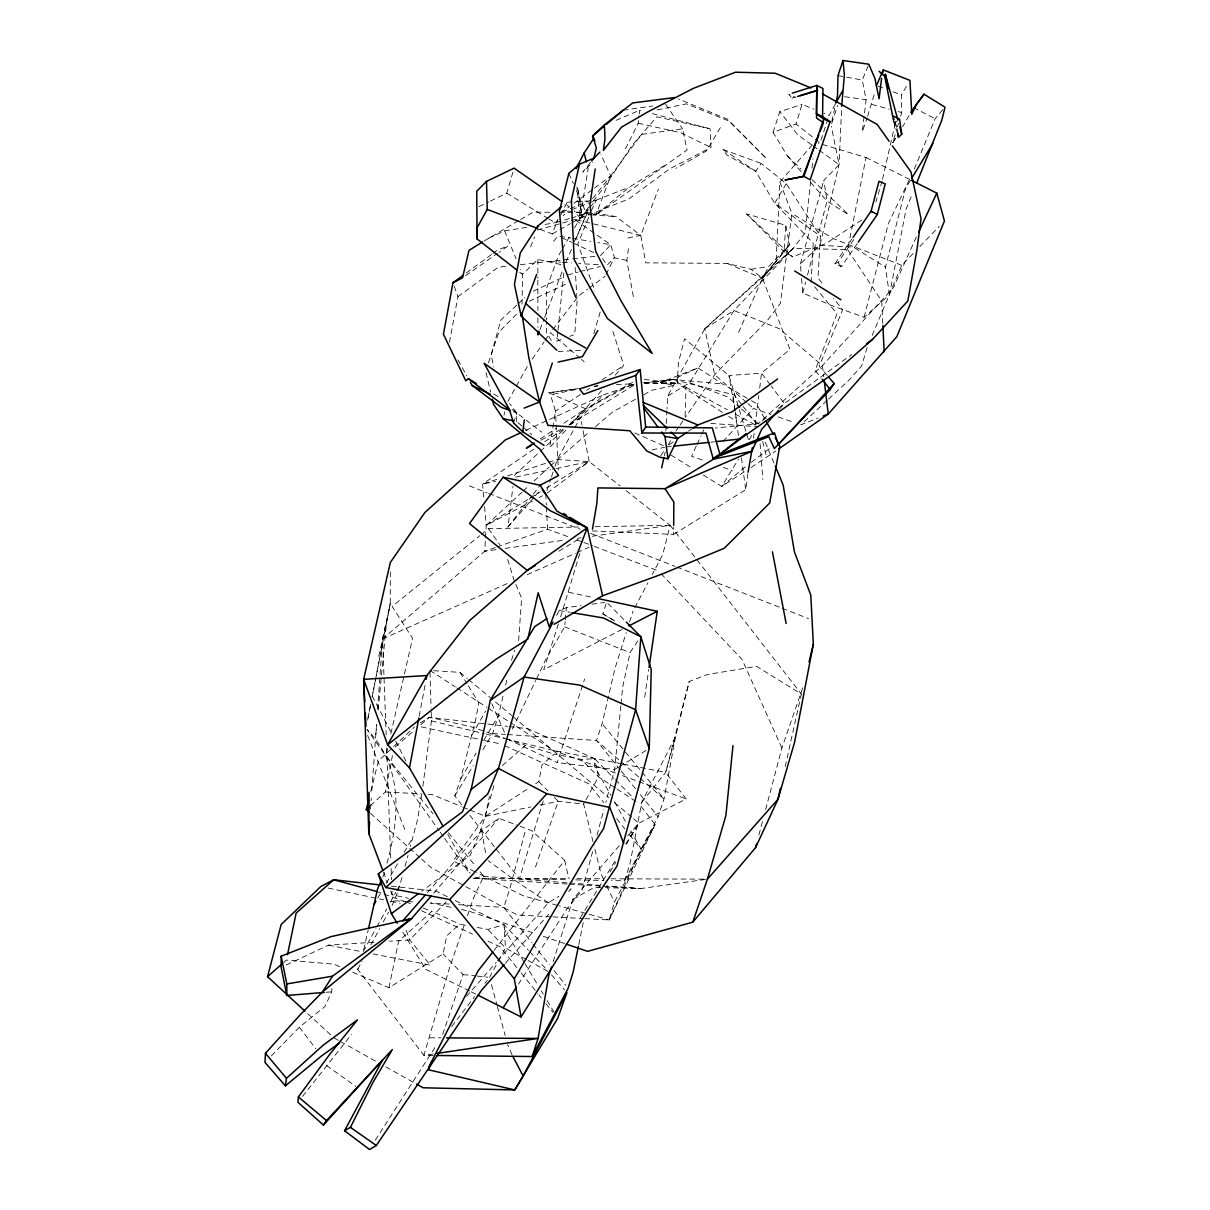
<?xml version="1.0" encoding="UTF-8"?>
<svg xmlns="http://www.w3.org/2000/svg" width="1210" height="1210" viewBox="0 0 1210 1210"><rect width="100%" height="100%" fill="white"/><g stroke="black" fill="none" stroke-linecap="round" stroke-linejoin="round"><path stroke-width="0.75" stroke-dasharray="5 3.75" d="M390.301 571.831L390.27 603.563L372.135 696.99L390.27 603.563L382.587 638.895L377.55 710.028M592.174 530.933L673.622 534.396L673.667 527.212M522.024 304.103L522.523 274.458L520.361 269.225M516.579 421.398L516.806 412.943L509.591 403.535M685.102 416.195L686.025 387.351L672.972 379.471L644.023 382.693M800.99 271.221L800.385 263.962L819.972 245.312L839.074 164.59L841.616 108.159M812.303 144.897L779.875 182.06L776.154 260.74L763.964 275.82L704.795 328.712L667.693 396.048L666.997 408.92M271.358 1055.907L299.354 1027.214L325.006 1006.417L331.706 991.837L331.888 988.358M665.818 431.002L666.105 425.481M666.211 423.636L666.891 410.765M811.108 282.535L813.241 243.134L774.672 203.189L755.675 171.275L723.035 149.526L726.802 154.88L755.675 171.275L761.256 163.426L786.258 183.708L820.38 236.116L817.99 277.967L823.571 285.212M484.56 506.567L486.193 525.337L484.726 551.261L382.587 638.895L386.156 734.863M509.289 726.544L527.878 728.692L594.654 758.715L594.246 765.839L610.808 795.288M722.476 412.383L677.237 383.328L678.432 362.516L684.573 338.724L728.934 375.493L748.627 440.47M738.569 332.478L762.466 278.315L783.989 251.589L785.789 225.317L746.585 213.943L783.989 251.589L792.853 256.928L826.158 243.361L864.379 218.329M577.079 300.866L574.765 334.459L569.895 336.304M370.532 809.248L371.319 798.025M371.848 790.523L376.628 723.126M518.636 640.635L521.616 598.073L513.963 580.135L506.99 557.023M536.514 678.84L546.179 658.739L564.631 626.871L565.115 621.637M565.267 619.883L566.386 607.677L581.027 605.665M375.826 734.364L376.733 724.987M378.155 709.998L386.746 620.064L378.518 657.348M620.851 705.838L614.62 769.454L605.817 802.275M621.033 703.978L622.681 687.144L630.062 652.598L638.759 639.515M557.84 331.963L556.902 341.205L563.406 338.755M558.022 330.103L563.799 272.749M810.624 181.016L805.194 232.834L793.185 248.352L733.971 310.546L689.791 382.708L667.693 396.048M811.986 168.069L812.954 158.812M625.479 148.86L638.214 123.208L639.031 115.827M639.228 113.982L639.636 110.291L643.251 111.244M868.145 65.809L862.276 80.072L866.103 99.704L862.261 131.814L867.056 118.111M533.988 497.234L507.988 526.955L512.949 486.45M753.512 438.277L754.193 432.696M755.116 425.255L758.776 395.488M759.698 388.047L761.529 373.164L789.918 349.297L762.466 278.315L751.017 269.27L727.074 263.402L645.747 262.842L640.771 235.36L658.331 189.229M779.875 182.06L791.9 213.459L780.42 303.286L767.639 320.121L714.641 374.692L685.374 417.314M421.867 793.745L417.526 819.745L410.371 846.471M422.85 786.273L431.456 720.903L431.062 707.82M633.344 296.571L626.856 260.452L628.459 248.655M673.622 534.396L745.723 489.702L747.856 473.987M644.688 697.308L648.787 669.251M449.5 342.279L457.924 296.692L453.584 284.501M386.988 863.229C399.86 816.78 403.187 766.837 367.19 729.675L439.185 830.786M419.205 716.184L425.466 682.939M370.638 704.326L367.492 720.812L370.714 704.326M785.214 766.611L801.338 693.995L756.568 666.362L707.215 674.56L689.246 681.472L675.467 736.981L641.799 802.2L629.926 864.046L624.572 880.819L611.413 880.577M370.381 805.784L385.415 791.93L392.448 755.494M535.667 783.717L538.798 781.69L542.065 764.765L554.195 754.087L581.254 759.381L594.654 758.715L614.09 778.423M801.58 278.481L802.79 293.001L831.149 305.389L864.076 317.262L889.441 294.832L906.124 209.012L912.461 193.479M503.995 415.272L504.691 411.763M352.76 972.265L388.97 987.738L443.102 953.903L446.717 935.844L459.603 924.153L466.667 925.468M474.864 871.76L453.145 860.96L485.437 816.327L489.43 796.346M882.801 323.615L881.727 301.078L847.575 249.593L866.042 157.482L818.247 143.204M578.788 944.541L583.265 922.64M388.97 987.738L398.619 941.229L431.925 911.281L459.603 924.153M831.754 121.499L835.444 104.937M664.366 455.671L665.152 452.192M387.548 748.37L385.884 755.705L433.044 813.801M390.875 733.699L412.549 638.305L392.101 606.407L479.765 535.727M363.681 949.774L368.233 929.87M882.09 181.152L875.843 202.085M882.514 179.307L895.476 122.452L893.797 117.718M620.186 769.787L596.485 740.459L602.111 723.656L614.983 668.449L626.251 632.633M482.941 749.55L492.651 733.547L498.233 716.199L503.451 694.222M505.614 685.057L507.353 677.736M511.512 660.221L514.689 650.299M765.612 809.596L781.902 748.037L803.047 686.887M867.646 116.402L874.785 92.414M370.789 791.537L378.458 760.893L414.486 726.968M461.691 804.801L454.779 795.908L460.738 778.786L475.817 718.921L478.782 702.768L467.907 685.163M625.978 490.564L670.143 525.337L662.747 554.573L652.25 574.553M889.441 294.832L885.463 267.138L905.685 188.215L910.525 180.214M641.799 802.2L665.651 772.419L689.246 681.472M864.076 317.262L888.322 223.699L909.285 179.715M802.79 293.001L805.648 282.202M807.539 274.988L827.035 201.102L823.813 180.381L839.074 164.59L831.346 126.354M758.912 834.93L762.739 820.456M398.06 890.787L402.703 875.148M405.108 866.194L407.982 855.44M524.913 832.374L509.259 890.711L503.723 907.394L531.84 942.681M592.643 851.522L582.176 890.091L567.157 908.665L517.426 985.696M597.029 835.112L603.866 809.581M627.793 835.913L638.804 823.208L686.206 798.933L665.651 772.419L675.467 736.981L664.033 798.978L658.104 816.674L624.572 880.819M800.385 263.962L823.813 180.381M433.24 1055.438L423.908 1055.332L449.696 967.365L465.033 922.761M490.337 201.102L506.763 193.161L514.114 168.145M493.967 785.653L481.459 828.563L470.115 855.409L421.67 891.256M560.623 616.888L579.968 552.864M867.116 347.406L861.702 365.949L849.057 380.076L828.411 399.239M584.808 918.632L609.205 919.948L614.453 902.116L655.154 824.57L638.698 803.395M593.808 333.627L600.72 310.199M543.23 800.884L519.377 878.868L568.216 879.776M895.46 138.439L892.708 142.856L895.355 133.947M897.472 126.808L898.546 123.254M900.663 116.13L901.722 112.56L901.374 94.879L907.092 85.214M801.08 171.533L787.483 156.029L773.054 132.329L796.029 123.995L802.033 104.378L813.891 109.218M433.12 1053.971L423.908 1055.332L357.676 969.361L358.795 965.807M629.623 621.895L633.011 611.156M553.152 961.708L572.784 899.453L621.683 842.977M558.37 623.936L543.729 669.735L622.197 629.336M602.898 613.833L615.497 621.426L602.898 613.833L606.633 602.156M513.539 422.955L516.806 412.943L512.375 409.524M507.504 739.144L557.25 762.587L584.642 678.991M773.054 132.329L779.86 111.638L802.033 104.378M576.383 238.113L588.347 209.512M827.988 118.867L820.032 142.886L796.029 123.995M831.709 123.435L837.638 105.542M546.92 490.594L550.958 478.51M551.533 476.77L554.422 468.134M554.997 466.41L557.311 459.498L580.452 417.435L603.548 394.883L633.299 384.704M392.04 905.7L397.5 892.466M488.432 362.773L498.868 332.175L517.351 313.345M442.694 1034.278L463.052 974.61L443.102 953.903M467.483 915.637L473.609 897.79L483.728 876.252L480.204 871.896M535.486 867.041L558.249 801.277L554.361 797.36M664.381 165.634L629.17 187.217L596.046 214.699L687.038 150.025L682.576 128.85L641.481 134.37L610.657 176.025L596.046 214.699L568.307 211.054L563.028 215.758M539.993 229.325L552.305 233.969L557.916 219.222M539.917 329.71L543.91 319.274M544.576 317.534L562.544 270.571M530.57 246.885L534.654 236.767M588.665 217.331L577.82 244.012L594.927 291.005M872.168 335.427L901.722 265.293L913.384 253.208M566.023 261.95L571.952 248.337M382.708 877.174L385.627 870.504M942.802 109.762L935.073 118.777L914.125 169.551M609.205 919.948L641.149 849.284L655.154 824.57L609.205 919.948L559.126 905.866M574.447 241.471L586.759 214.291L576.323 190.393M591.372 210.661L596.046 200.482L567.097 202.267L564.299 204.535M696.264 446.097L691.591 456.23L705.717 461.207M697.051 444.403L700.953 435.963M701.724 434.284L704.069 429.217M916.363 236.933L893.661 287.239L822.422 365.617L758.231 423.681L715.276 428.068M512.344 729.101L535.712 680.519M560.684 215.108L567.097 202.267M605.998 274.519L614.423 257.7L610.778 244.722L595.622 234.135M727.074 263.402L762.466 278.315L768.547 266.623L789.585 244.662L785.789 225.317M634.751 607.828L647.879 582.872M556.6 615.451L559.232 610.46L566.386 607.677M357.676 969.361L362.077 961.209M370.895 944.874L379.698 928.554M383.222 922.02L388.516 912.234M507.897 401.433L527.953 365.284M489.521 977.362L497.492 962.676M498.384 961.042L505.477 947.99L504.01 924.652L454.31 900.134M593.051 841.812L583.644 804.06L598.451 776.82L594.654 758.715M580.301 917.83L615.724 859.917M835.308 104.136L829.122 115.434L824.04 113.362M363.272 951.574L375.917 928.539M376.824 926.89L386.761 908.801M390.376 902.206L395.791 892.345M396.698 890.696L400.313 884.117M668.177 445.023L670.779 440.349M703.282 475.016L721.705 486.405L738.478 459.225M749.262 439.835L752.847 433.377M908.997 115.51L902.615 126.778M471.643 735.453L485.694 711.072M561.44 250.591L558.627 255.461L546.512 288.585L546.512 319.848M562.378 248.957L569.88 235.965M574.568 227.843L580.195 218.087L588.726 208.604M377.792 898.017L381.573 891.467M386.308 883.3L398.589 862.034M404.261 852.233L412.776 837.517M720.328 127.64L706.64 150.826L676.012 168.341M610.037 871.941L615.784 862.201M626.326 844.323L638.804 823.208L633.102 818.353M786.258 183.708L774.672 203.189L820.38 236.116M460.738 778.786L476.12 753.104M483.818 740.263L498.233 716.199M454.779 795.908L473.231 765.537M892.708 142.856L895.672 138.031M375.342 1140.107L436.795 1044.669M625.752 843.96L638.804 823.208M660.796 455.746L663.564 451.36M675.966 431.017L679.097 426.449M680.141 424.937L684.331 418.841M857.209 243.664L841.313 266.729L834.915 263.765L851.946 238.99M834.915 263.765L838.106 262.388L853.746 239.656M532.234 359.083L544.001 342.007M545.06 340.449L550.414 332.69L579.953 358.175M552.683 329.74L578.773 295.769L587.561 289.25M451.738 1026.428L474.638 996.692M484.938 983.307L487.222 980.327M588.846 206.94L579.968 218.435L576.928 186.885M593.278 201.193L605.484 185.372L632.149 145.291L656.924 116.81L710.119 128.789L711.011 147.484L669.584 168.871L629.003 198.833L579.968 218.435L588.09 169.007L586.774 163.653M507.988 526.955L532.128 495.677M533.277 494.194L540.174 485.255M302.515 1096.426L351.55 1034.414M494.149 950.349L564.722 860.416L531.598 830.589L516.125 824.812M590.571 162.367L582.827 172.077L592.915 162.185M592.658 198.531L610.657 176.025L600.871 154.32M762.466 278.315L789.585 244.662L783.989 251.589M553.575 241.259L558.052 235.965L570.787 238.083M427.387 892.662L481.671 830.484L498.913 818.368L514.401 824.161M433.679 893.207L498.913 818.368M535.228 495.813L541.414 488.734M466.47 996.45L496.266 962.358M497.507 960.937L548.387 902.705L558.99 896.232M601.673 390.558L570.757 424.846M615.194 375.16L623.8 365.359L612.078 328.954M779.558 409.01L784.352 403.565L851.704 354.5M505.356 963.266L548.78 914.125M568.639 891.664L571.12 888.851L568.08 890.696M589.951 207.258L596.046 200.482M722.854 441.529L753.527 408.436L771.072 414.486M565.781 430.215L549.597 447.639L555.496 411.188L550.716 395.594M600.417 255.718L610.778 244.722L598.042 242.605M446.278 901.813L409.751 939.928L389.423 941.244M919.857 246.492L939.262 226.361M560.986 264.566L537.845 259.424L522.523 274.458L518.122 271.025M633.632 385.43L568.821 424.997L585.685 408.768L632.618 382.345M763.964 275.82L793.185 248.352L847.575 249.593M516.761 305.117L500.864 320.015L491.215 354.606L493.559 366.993M518.077 303.876L524.701 297.66M827.035 400.51L800.899 424.786L818.005 418.055M514.295 475.409L538.828 452.721M540.189 451.466L563.376 430.049M532.536 501L486.193 525.337L521.752 492.409M523.113 491.154L528.589 486.087M534.064 481.02L549.098 467.09M550.459 465.82L589.936 431.471M746.57 402.401L714.641 374.692L704.795 328.712L793.185 248.352M557.75 220.447L555.118 222.806L542.488 224.818M283.715 962.434L286.407 960.074L333.794 964.173L340.691 967.108M502.347 765.597L525.563 745.315L554.195 754.087M395.277 746.978L413.744 730.885M420.853 724.699L429.368 717.288L507.429 726.333M595.607 426.601L612.638 411.975L635.492 399.33M568.821 424.997L590.117 406.802L630.334 385.098L633.556 384.311M899.514 119.034L895.476 122.452L896.474 127.398M481.217 534.548L488.522 528.649L578.395 527.015M762.27 420.914L766.686 417.45M778.469 408.193L784.352 403.565L771.314 386.187M745.315 466.863L721.705 486.405L744.952 471.431M751.319 462.326L770.846 447.534M547.268 492.939L589.179 461.57L582.267 426.631M573.858 203.477L592.991 189.199M594.458 188.11L610.657 176.025M589.028 288.161L605.151 276.198M669.175 444.856L673.456 441.68M466.289 272.976L491.457 254.508M492.939 253.419L497.37 250.152L508.094 245.948L498.989 252.33M457.924 296.692L498.263 267.198L507.474 266.155M751.153 467.438L775.897 450.937M465.563 275.714L497.461 253.389M533.852 449.167L482.578 484.06L483.894 499.064M544.727 441.756L563.361 429.066M569.577 424.846L580.452 417.435L581.904 424.801M688.55 431.214L691.636 429.142M580.331 394.52L555.496 411.188L558.339 469.979M586.548 390.361L589.648 388.274M602.066 379.94L623.8 365.359M540.371 438.822L556.01 428.461M563.815 423.273L585.685 408.768L548.795 392.811L578.319 388.561M560.396 212.673L569.441 206.774L564.828 203.552M469.888 809.989L485.437 816.327L529.39 787.801M704.795 328.712L733.971 310.546L779.179 328.636L822.422 365.617L823.768 376.794M420.339 722.899L429.368 717.288L471.053 726.756L504.464 738.13M484.106 241.002L518.893 220.477M486.193 525.337L528.967 498.853M530.555 497.87L540.068 491.986M546.406 488.053L589.179 461.57L620.095 485.921M558.899 551.155L581.072 537.663M617.765 767.548L614.62 769.454L557.25 762.587M619.338 766.595L646.095 750.442M520.481 219.539L533.217 212.083L550.005 212.279M552.305 233.969L570.349 223.668M571.997 222.731L586.759 214.291M572.784 899.453L594.186 887.429L603.518 887.656M643.659 394.808L651.827 390.286L674.212 385.264L660.221 382.587L697.989 367.855L722.325 383.903L749.807 399.769M541.036 440.137L562.287 428.567M539.146 497.537L542.458 495.798M478.842 206.683L488.704 201.904M533.277 291.171L564.404 276.591M525.76 430.382L547.827 420.233M286.241 964.99L328.454 945.176L374.646 942.197M529.224 301.229L567.203 283.488M660.221 382.587L672.972 379.471L697.989 367.855M488.628 238.188L504.615 230.853L528.059 227.117M549.506 419.462L603.548 394.883M382.587 638.895L508.23 583.114M527.152 574.705L575.34 553.318M577.064 552.562L589.104 547.207M616.041 120.35L639.636 110.291M562.136 211.962L588.075 201.344M571.786 209.693L629.17 187.217M495.192 547.586L484.726 551.261L497.703 549.446M496.932 546.965L547.525 529.193L568.307 536.801M496.811 479.372L482.578 484.06L495.45 481.338M507.489 475.863L546.633 463.007M548.402 462.417L557.311 459.498L589.179 461.57L552.425 469.329M791.99 98.146L795.046 97.224L788.814 94.259L791.99 98.146L795.605 97.072M477.269 927.45L487.872 929.431L504.01 924.652L528.498 950.394M569.441 218.587L555.118 222.806L548.674 218.859M571.241 218.057L583.764 214.351L589.134 214.73M567.687 275.063L578.153 272.023M579.892 271.524L600.447 266.472M537.361 230.021L569.486 221.067M571.271 220.568L580.195 218.087L574.236 210.888M515.672 477.073L550.58 469.707M657.06 109.959L686.388 103.848L728.798 120.97L766.474 158.586L727.543 119.215L678.281 98.918M485.437 816.327L530.948 806.919M540.038 805.043L558.249 801.277L583.644 804.06M627.899 238.007L640.771 235.36L615.981 216.59L592.915 212.809L563.073 212.446M553.333 394.173L578.531 389.06M652.054 449.848L664.547 447.322M567.308 884.041L473.004 878.278L483.728 876.252L567.913 882.846M751.017 269.27L768.547 266.623M548.795 392.811L577.866 388.667M594.216 386.353L597.861 385.824M623.195 110.171L652.659 106.011M705.566 879.428L640.877 888.548L605.393 887.701M505.13 548.402L564.465 540.114M577.442 538.299L581.148 537.784M592.265 536.227L670.143 525.337L801.338 693.995M594.473 386.293L597.937 385.808M592.008 604.168L604.803 602.414M630.334 385.098L634.04 384.614M645.172 383.147L672.972 379.471L722.325 383.903M520.361 264.688L596.666 256.127M666.317 446.974L671.868 446.369M710.709 442.164L714.414 441.771M326.095 992.291L331.706 991.837M616.374 384.644L633.072 383.706M558.128 351.505L583.568 350.129M595.244 526.713L670.143 525.337M644.144 383.479L677.237 383.328L643.614 379.365M473.004 878.278L569.411 878.641M576.973 878.672L603.442 878.762M611.005 878.793L707.411 879.156M429.686 1037.787L440.894 1037.847M575.733 879.912L603.911 880.441M643.78 382.602L677.237 383.328M598.3 264.718L578.637 263.523M819.972 245.312L853.428 247.067L885.463 267.138M385.415 791.93L420.732 793.881M428.174 794.289L431.894 794.501L461.252 806.465M551.004 916.802L517.214 914.972L430.942 867.449L421.095 858.646M552.879 916.908L582.933 918.526M394.687 900.8L405.97 901.495M407.846 901.601L415.363 902.055M449.212 904.097L430.412 902.962L452.328 907.591M458.605 904.672L503.723 907.394M569.199 884.162L640.877 888.548L607.208 885.917M433.694 670.688L459.997 672.367L467.181 678.356M492.651 733.547L505.629 734.409M507.489 734.546L596.485 740.459L638.714 777.032M590.934 214.851L615.981 216.59M710.784 423.424L758.806 426.782L734.001 413.336M549.824 261.33L560.638 262.162M562.438 262.298L571.438 262.978M569.789 882.982L599.721 885.327M463.052 974.61L475.409 975.895M477.163 976.077L487.751 977.181M391.405 886.189L436.084 891.15L447.685 896.867M844.656 96.724L866.103 99.704M572.602 238.385L590.783 241.41M559.232 610.46L570.288 612.336M838.016 75.61L862.276 80.072M621.486 763.752L553.394 750.397L509.728 739.839M623.316 764.115L665.651 772.419M328.454 945.176L361.79 951.726M372.907 953.903L430.321 965.156L409.751 939.928L405.274 927.828M328.197 888.095L383.585 899.771M390.981 901.329L400.208 903.265M390.754 891.301L392.085 894.795L408.511 898.289M461.449 909.527L468.754 911.085L536.166 933.908M568.519 592.235L592.053 597.286M421.261 726.877L483.002 740.142M484.817 740.535L501.167 744.044M626.856 260.452L614.423 257.7L607.163 265.111L602.338 258.395M638.214 123.208L680.519 132.692L711.011 147.484M640.771 235.36L574.402 219.312L594.095 233.076M431.456 720.903L484.242 733.668M486.057 734.107L507.897 739.386M672.972 379.471L734.198 394.883L742.033 405.032M652.296 113.619L710.119 128.789M871.85 104.393L889.426 109.203M898.213 111.592L901.722 112.56M557.341 905.367L523.355 895.823L476.543 872.576M543.26 936.313L564.556 943.528M506.219 738.735L525.563 745.315M778.091 416.921L793.881 422.366M723.368 467.423L732.201 470.539M375.947 891.241L403.943 901.269M405.698 901.889L412.686 904.399M423.182 908.15L431.925 911.281M513.373 411.718L516.806 412.943M723.035 149.526L761.256 163.426M615.376 773.054L553.394 750.397L510.665 722.718M622.454 775.64L686.206 798.933M576.958 539.978L582.161 541.868M583.885 542.504L592.552 545.68M878.112 86.182L884.767 88.678M893.071 91.778L901.374 94.879M689.791 382.708L727.694 396.925L740.187 407.861M594.292 546.345L658.482 570.938M901.722 265.293L833.282 238.642L791.9 213.459M469.389 485.891L486.964 492.772M488.719 493.468L580.104 529.224M590.646 533.338L674.998 566.341M676.753 567.036L780.45 607.601M782.204 608.297L808.567 618.612M564.631 626.871L630.062 652.598M462.976 807.176L468.164 809.278M634.796 432.968L664.668 446.233M504.6 745.602L588.68 783.732L603.835 802.669M421.398 910.691L472.626 934.15M488.008 941.183L499.957 946.659L519.997 971.494M561.44 237.538L571.604 242.287M573.298 243.074L593.641 252.557M469.525 990.99L425.708 969.286L401.206 929.552M471.204 991.837L476.256 994.333M866.042 157.482L909.844 179.549M913.429 107.569L935.073 118.777M686.025 387.351L727.376 409.751M526.486 959.591L505.477 947.99L487.872 929.431M528.105 960.483L549.113 972.084M333.945 1037.878L338.8 1040.6M340.433 1041.492L376.098 1061.457M385.824 1066.902L415.015 1083.237M751.425 400.692L756.28 403.49L764.417 418.161M493.74 393.991L498.505 396.85M506.763 193.161L547.056 217.86M670.9 455.051L692.543 468.376M728.707 416.391L736.512 421.413L735.317 412.428M429.928 670.446L455.262 686.856M456.836 687.87L486.919 707.351M488.492 708.379L509.077 721.705M615.482 788.058L598.451 776.82L581.254 759.381M617.024 789.086L637.141 802.366M548.387 902.705L515.309 880.638L488.22 860.703M326.518 1065.526L355.921 1086.444M811.502 144.686L797.723 134.749L779.86 111.638M813.029 145.79L817.627 149.117M819.155 150.221L839.074 164.59M512.057 409.313L541.793 432.197M468.618 679.566L511.724 715.579M513.161 716.789L608.902 797.723M614.604 802.578L631.68 817.128M581.36 359.4L584.173 361.82M640.12 778.257L664.033 798.978L602.111 723.656M747.962 403.611L753.527 408.436M517.956 422.592L522.085 426.192M523.461 427.402L531.704 434.602M741.579 409.086L758.231 423.681M370.502 813.332L419.689 857.376M307.673 1013.647L332.553 1036.592M746.585 213.943L792.853 256.928M787.483 156.029L801.05 169.082M811.91 179.519L848.543 214.745L827.035 201.102L809.732 181.394M538.798 781.69L547.873 790.826M607.949 603.487L625.041 620.79M615.376 779.739L633.511 798.131M529.783 951.756L547.827 970.722M661.053 573.661L742.093 659.556L781.902 748.037M551.488 974.821L564.586 989.856M827.262 375.539L819.2 366.191L842.599 309.851L833.645 298.265M814.648 286.785L836.987 313.708L815.132 370.366L820.94 377.762M448.365 832.677L475.485 866.088M621.38 771.239L635.598 788.829M640.332 794.698L658.104 816.674M521.177 972.961L537.663 993.41M538.843 994.862L541.203 997.796M545.922 1003.634L552.985 1012.392M616.661 818.686L624.829 828.88M629.487 834.718L641.149 849.284L630.107 829.636M533.005 944.148L549.4 964.733M554.089 970.617L565.811 985.318M469.767 815.177L495.147 847.756M496.297 849.239L519.377 878.868M743.152 406.484L756.568 423.893M299.354 1027.214L315.87 1048.843M770.226 384.75L761.529 373.164L728.934 375.493L735.166 411.219M838.106 262.388L841.313 266.729M440.274 832.314L443.541 836.912M444.63 838.439L469.722 873.68M488.522 528.649L499.775 544.712M665.545 104.196L682.576 128.85M551.352 340.554L546.527 332.735L546.512 321.694M459.997 672.367L466.924 683.559M524.006 962.026L504.752 929.9L504.01 924.652M524.974 963.629L537.482 984.516M541.339 990.945L543.26 994.151M547.117 1000.579L553.847 1011.817M447.776 834.446L470.191 873.408M614.483 801.822L626.432 823.103M457.985 360.005L466.818 375.902M512.057 1054.833L507.655 1044.669M372.302 696.053L391.314 732.821M395.64 741.17L406.015 761.226M603.472 879.095L601.113 874.164L593.505 843.612M606.603 885.675L614.453 902.116M491.805 703.66L505.266 734.077M568.866 173.317L573.343 183.557M765.249 442.21L774.566 464.474M504.615 230.853L516.065 258.774M367.659 735.468L405.259 830.589M383.434 872.062L387.427 882.559M491.472 984.637L496.871 1004.648M497.355 1006.463L505.205 1035.578M762.663 441.453L766.656 457.456M486.072 372.695L490.67 392.101M564.722 860.416L568.715 878.188M895.128 121.106L896.247 126.505M893.479 120.183L895.324 129.319M481.671 830.484L486.087 855.954M894.054 121.151L895.415 129.485M577.714 188.397L582.161 217.815L577.684 186.673M735.423 413.079L738.508 436.175M741.443 457.94L745.723 489.702M733.169 396.26L735.075 410.629M760.107 443.737L762.845 479.508M575.113 267.365L576.867 297.146M545.77 494.058L546.33 505.145M546.421 507.005L547.525 529.193M386.64 748.022L390.83 860.93M391.102 868.462L391.526 879.746M391.949 891.044L392.085 894.795M429.989 672.321L431.002 705.959M537.845 259.424L537.86 278.3M537.86 280.175L537.89 310.38M537.905 317.927L537.905 327.365"/><path stroke-width="1.5" d="M431.214 896.035L411.521 918.617L330.799 936.676L281.189 956.187L281.174 967.365L286.8 995.467L324.235 992.442M286.8 995.467L286.815 983.942L281.189 956.187M516.655 269.875L477.073 238.945L477.088 227.767L487.237 209.451L486.496 181.409L514.114 168.145L561.758 201.404M477.073 238.945L476.74 191.24L486.496 181.409M673.683 525.412L673.834 502.059L665.016 488.689L597.906 487.917L596.863 503.405L592.476 529.103M369.08 792.308L368.808 833.599L382.768 870.323M820.183 131.391L823.496 122.709L816.553 118.141L816.826 85.426L816.402 113.785L823.738 119.14L803.909 176.388L785.229 179.927L803.909 176.388L810.155 179.745L830.045 121.786L822.588 116.629L822.951 88.496L816.826 85.426L792.323 93.155M477.95 995.164L521.056 1016.914L599.812 891.301L616.949 866.239L649.241 748.536L651.237 669.448L640.831 636.778L626.356 622.121M841.691 106.283L844.383 75.096L842.977 60.5L868.795 64.221L874.86 78.257L879.095 98.781L881.561 78.469M424.922 895.476L402.703 920.916L411.521 918.617L322.556 991.897L300.307 1014.661L265.459 1053.305L264.99 1062.425L285.394 1085.839L321.376 1056.058L339.481 1043.065M369.594 822.361L368.808 833.599L363.65 679.339L390.316 562.499L424.907 512.465L505.236 440.001L520.618 432.787M285.394 1085.839L286.452 1078.322L323.251 1045.122L357.464 1019.879L329.664 1054.424L298.371 1096.941L297.932 1102.31L323.433 1125.058L382.572 1059.915L344.563 1130.745L369.549 1149.5L376.31 1145.492L481.777 989.931L504.116 964.657M537.482 228.72L537.724 226.104L561.5 206.804M732.973 745.678L725.894 815.54L707.411 879.156L692.801 922.156L587.621 951.347L566.325 944.133M544.061 445.416L522.811 431.864L524.278 419.915M748.082 472.248L752.363 447.564M649.059 667.391L657.257 611.292L597.483 598.451M595.184 168.946L589.92 204.596L595.592 251.166L620.73 300.337L652.16 353.411L607.39 318.487L574.251 259.742L571.377 200.195L579.469 164.212L593.883 158.207L599.873 152.127M463.324 275.154L452.964 282.762L443.435 334.247L465.82 380.863L468.376 378.715L476.301 383.479M443.102 826.339L409.479 767.896L418.857 718.029M426.162 679.249L426.858 675.543L470.009 620.201L527.227 570.409L587.258 527.802L602.58 595.774L554.15 624.299M775.277 466.183L783.157 485.029L794.471 552.093L810.791 595.093L813.332 644.189L794.562 742.365L777.97 799.281L755.569 847.605L692.801 922.156M882.604 73.341L883.3 69.923L909.935 80.389L911.811 114.269L916.484 104.257L923.986 94.198L945.01 107.191L941.909 119.911L916.666 183.133M578.41 946.356L573.192 971.917L568.14 988.267L532.143 1056.527L436.976 1055.483M287.526 954.66L296.117 913.126L333.688 879.761L380.227 884.949M397.273 923.185L391.39 913.656L378.246 873.847L462.477 811.88L471.159 789.48L490.307 700.288L534.623 626.704L546.935 618.582M835.868 103.092L837.501 95.741L838.016 75.61L842.977 60.5M780.389 788.391L777.97 799.281L707.411 879.156M527.832 639.061L538.178 592.794L549.31 627.143L587.258 527.802L569.819 517.32M661.643 467.846L663.987 457.41M368.642 928.07L377.596 888.851L381.241 880.517M593.777 158.616L596.333 147.877L592.597 135.974L604.425 124.857L632.694 102.941L674.893 97.511M809.051 661.976L813.332 644.189M369.095 812.076L366.282 809.566L368.536 800.551M858.268 242.136L877.326 214.457L885.236 183.905L878.989 181.319L871.094 211.13L853.005 237.447M304.905 1011.091L267.561 976.667L281.189 924.5L320.801 886.537L333.688 879.761L375.947 891.241M755.569 847.605L756.522 843.99M551.457 967.032L548.659 975.925L538.102 1038.437L532.143 1056.527M687.008 432.257L677.736 438.504L667.95 458.787L659.873 457.214L646.7 450.922L629.82 430.745L547.918 425.391L539.584 401.992L552.305 363.06M893.479 120.183L884.691 76.306L885.372 74.324L897.775 119.669M556.812 350.234L521.102 315.901L536.635 274.458M539.252 331.449L537.921 334.928L537.921 331.147M802.941 176.509L818.852 134.855M431.94 1061.397L428.461 1069.776L514.764 1089.923L523.144 1076.068L566.961 992.593L557.704 1018.245L514.764 1089.923L423.122 1087.775L416.633 1084.145M876.448 85.562L883.3 69.923M892.405 145.865L910.903 171.865L921.022 218.647L916.953 249.774L907.848 300.927L872.622 339.314L835.066 372.287L740.308 438.973L713.673 459.074L665.016 488.689L751.909 451.285L761.604 429.444L778.363 410.371M918.723 231.881L936.797 193.131L911.523 180.396M344.563 1130.745L350.431 1127.357L372.998 1082.36L392.327 1049.569L326.503 1120.566L323.433 1125.058M576.126 168.629L584.158 152.959L593.808 138.288M428.567 1067.477L477.965 970.995L492.999 951.831M553.091 622.106L524.111 677.04L498.52 768.41L487.751 793.896L385.763 887.52L378.246 873.847M836.186 102.532L842.372 91.234M910.767 112.333L923.986 94.198M374.011 904.551L375.902 901.284M521.056 1016.914L514.311 978.814L591.13 848.013L603.608 828.532L635.583 709.68L640.831 636.778L603.442 617.977L572.133 612.653M597.861 330.557L582.433 356.663L558.082 362.092M911.493 178.626L932.834 143.446M322.556 991.897L332.508 976.183L411.521 918.617M828.427 376.87L834.174 383.555L830.226 389.575L774.37 448.577L768.789 436.659L713.098 458.424L706.02 433.104L641.86 432.998L645.641 427.039L640.181 369.549L579.514 388.955L583.704 394.339L635.734 375.402L640.181 369.549M503.224 1007.703L516.413 987.254M537.724 226.104L520.27 252.951L514.432 284.486L521.102 315.901M492.349 399.164L493.604 404.458L503.284 418.781L539.902 449.197L558.596 475.5L540.174 485.255L503.088 477.194L469.51 523.582L527.227 570.409L535.153 565.599M591.675 160.975L593.883 158.207M778.983 448.774L828.275 414.032L896.837 336.652L944.435 220.991L936.797 193.131M834.174 383.555L778.363 444.584L774.476 432.862L719.92 454.295L713.098 458.424M385.763 887.52L449.681 899.544L546.829 793.79L609.81 807.463L623.725 843.4M897.759 133.705L898.501 137.305L901.737 134.189L899.514 119.034L893.252 116.145M366.282 809.566L369.02 807.04M267.561 976.667L281.023 964.809M579.469 164.212L568.866 173.317L559.443 211.084L564.299 267.062L575.809 297.494M603.73 126.581L592.597 135.974L594.866 140.98M606.512 124.237L623.195 110.171M718.09 455.61L713.673 459.074L751.909 451.285M721.039 453.296L746.071 433.634M471.159 789.48L498.52 768.41L546.829 793.79M391.39 913.656L418.645 893.494M866.647 343.655L872.622 339.314M777.591 379.017L731.959 411.869L697.822 424.967L693.194 428.098M490.307 700.288L524.111 677.04L579.953 685.163L635.583 709.68L649.241 748.536M534.124 442.966L526.32 448.139L531.22 445.477M526.274 640.06L495.041 659.889L387.654 744.815L409.479 767.896M482.593 241.94L468.996 250.379L462.522 277.831L452.964 282.762M628.867 625.903L657.257 611.292M524.127 408.103L539.584 401.992L528.861 357.903L521.873 313.375M823.148 416.043L828.275 414.032L824.222 380.515M602.58 595.774L661.658 574.236L724.2 548.281L769.681 503.027L779.8 445.87L775.277 437.717M800.279 95.59L817.718 90.13M797.42 96.528L817.34 90.599M286.815 983.942L332.508 976.183M436.81 1053.426L538.102 1038.437L446.505 1037.893M673.728 446.172L708.863 442.376M716.26 441.574L740.308 438.973M363.65 679.339L426.858 675.543L387.654 744.815L363.65 679.339L364.785 701.861M645.641 427.039L712.312 427.871L719.92 454.295M661.628 431.97L665.016 436.507L677.736 438.504L671.096 432.106M503.284 418.781L513.267 420.747M509.939 410.477L501.363 407.377L472.112 385.43L470.342 382.254M487.237 209.451L536.484 228.009M811.003 87.937L775.141 73.22L735.544 72.222L693.527 88.285L647.894 111.864L621.501 127.156L603.336 150.494L604.97 138.984L604.425 124.857M643.039 402.325L697.822 424.967M823.738 119.14L830.045 121.786M816.402 113.785L822.588 116.629M578.758 524.474L550.263 510.741L525.17 491.562L503.088 477.194M472.112 385.43L490.035 394.097M877.326 214.457L871.094 211.13L872.501 212.37M822.452 93.851L877.159 124.433L889.138 141.268M585.761 348.011L558.037 332.447L525.503 303.332M587.364 528.241L556.963 511.149L540.174 485.255M563.482 513.509L566.643 515.415M794.667 270.964L840.905 299.747M539.584 401.992L484.151 363.318L509.516 409.797L513.539 422.955L522.811 431.864M350.431 1127.357L376.31 1145.492M468.376 378.715L509.516 409.797M298.371 1096.941L326.503 1120.566M879.125 71.314L884.691 76.306M643.221 405.305L667.118 428.28M265.459 1053.305L286.452 1078.322M449.681 899.544L514.311 978.814M822.104 379.229L830.226 389.575M542.534 490.231L545.907 494.724M643.554 407.755L658.24 427.433M766.232 421.428L773.462 434.466M512.904 1056.466L523.144 1076.068M899.756 126.929L901.737 134.189M584.158 152.959L586.351 161.868M885.372 74.324L888.382 88.723M896.822 129.062L898.501 137.305M772.434 551.866L786.122 623.452M665.016 436.507L667.95 458.787M635.734 375.402L641.86 432.998M365.344 713.129L365.995 726.257M882.892 325.49L884.132 351.762"/></g></svg>
